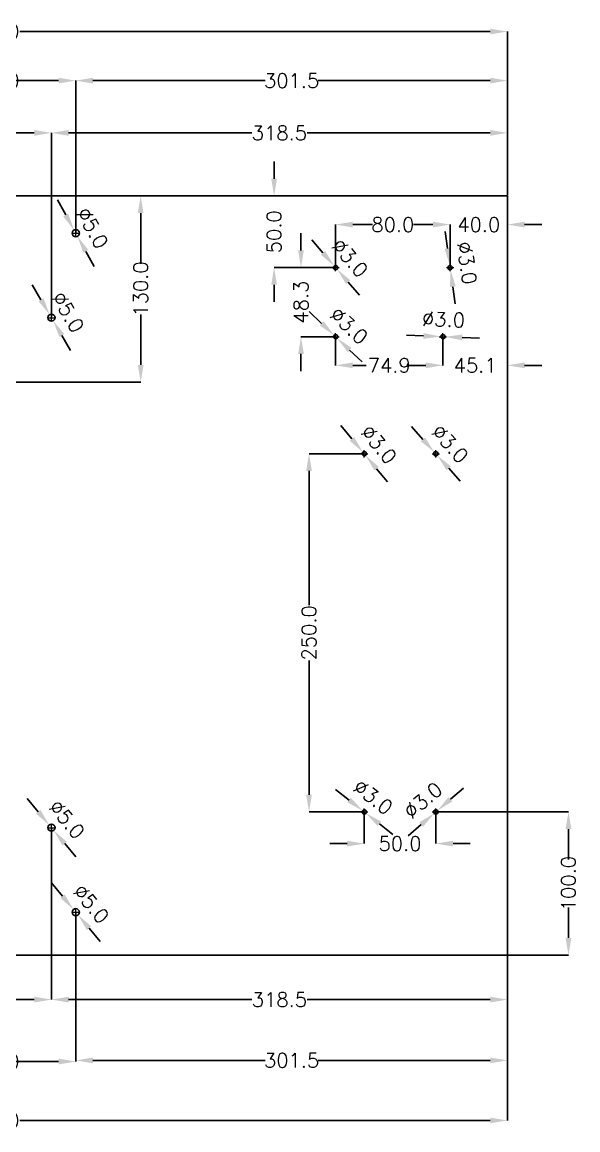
# Model space of a CAD drawing. Header units: millimetres. Extents: x -4601 to 5059, y -189 to 3749.
# Drawn here: x 3251 to 3640, y 2189 to 2962 of the extents above; entities that cross this region are included whole.
import ezdxf

# ---------------------------------------------------------------- set-up
doc = ezdxf.new("R2010")
doc.units = ezdxf.units.MM
doc.layers.get('0').update_dxf_attribs({"lineweight": 25})
doc.layers.add('DIMENSION', color=150, linetype='Continuous', lineweight=9)
doc.styles.get("Standard").update_dxf_attribs({"font": 'txt.shx', "height": 10})
doc.dimstyles.get("Standard").update_dxf_attribs({"dimscale": 100, "dimtxt": 12, "dimasz": 12, "dimexe": 0, "dimexo": 0.5, "dimgap": 1, "dimtad": 0, "dimtoh": 1, "dimdec": 1, "dimzin": 0, "dimdsep": 46, "dimtxsty": 'Standard', "dimcen": 2.5, "dimadec": 0, "dimazin": 0, "dimtfac": 1, "dimtdec": 4, "dimtofl": 0, "dimtmove": 0, "dimatfit": 3, "dimfxl": 1, "dimtolj": 1, "dimtzin": 0, "dimarcsym": 0})

# ---------------------------------------------------------------- blocks, each defined once
blk = doc.blocks.new('*D28')
at = {"layer": 'Defpoints', "color": 0}
for p in [(2870.32, 2955.25), (2870.32, 2840.51), (3590.32, 2840.51)]:
    blk.add_point(p, dxfattribs=at)
at = {"layer": 'DIMENSION', "color": 0, "lineweight": -2}
for p, q in [((2870.32, 2841.01), (2870.32, 2955.25)), ((2882.32, 2955.25), (3210.99, 2955.25)), ((3578.32, 2955.25), (3249.65, 2955.25)), ((3590.32, 2841.01), (3590.32, 2955.25))]:
    blk.add_line(p, q, dxfattribs=at)
at = {"layer": 'DIMENSION', "color": 0}
for points in [[(2882.32, 2957.25), (2882.32, 2953.25), (2870.32, 2955.25)], [(3578.32, 2953.25), (3578.32, 2957.25), (3590.32, 2955.25)]]:
    blk.add_solid(points, dxfattribs=at)
at = {"layer": 'DIMENSION', "color": 0, "insert": (3230.32, 2955.25), "char_height": 10, "attachment_point": 5}
blk.add_mtext('\\A1;720.0', dxfattribs=at)
blk = doc.blocks.new('*D30')
at = {"layer": 'Defpoints', "color": 0}
for p in [(3288.82, 2921.01), (3590.32, 2841.01), (3288.82, 2814.51)]:
    blk.add_point(p, dxfattribs=at)
at = {"layer": 'DIMENSION', "color": 0, "lineweight": -2}
for p, q in [((3288.82, 2815.01), (3288.82, 2921.01)), ((3300.82, 2921.01), (3421.07, 2921.01)), ((3578.32, 2921.01), (3458.07, 2921.01)), ((3590.32, 2841.51), (3590.32, 2921.01))]:
    blk.add_line(p, q, dxfattribs=at)
at = {"layer": 'DIMENSION', "color": 0}
for points in [[(3300.82, 2923.01), (3300.82, 2919.01), (3288.82, 2921.01)], [(3578.32, 2919.01), (3578.32, 2923.01), (3590.32, 2921.01)]]:
    blk.add_solid(points, dxfattribs=at)
at = {"layer": 'DIMENSION', "color": 0, "insert": (3439.57, 2921.01), "char_height": 10, "attachment_point": 5}
blk.add_mtext('\\A1;301.5', dxfattribs=at)
blk = doc.blocks.new('*D32')
at = {"layer": 'Defpoints', "color": 0}
for p in [(3171.82, 2921.01), (3171.82, 2814.51), (3288.82, 2814.51)]:
    blk.add_point(p, dxfattribs=at)
at = {"layer": 'DIMENSION', "color": 0, "lineweight": -2}
for p, q in [((3171.82, 2815.01), (3171.82, 2921.01)), ((3183.82, 2921.01), (3213.49, 2921.01)), ((3276.82, 2921.01), (3247.15, 2921.01)), ((3288.82, 2815.01), (3288.82, 2921.01))]:
    blk.add_line(p, q, dxfattribs=at)
at = {"layer": 'DIMENSION', "color": 0}
for points in [[(3183.82, 2923.01), (3183.82, 2919.01), (3171.82, 2921.01)], [(3276.82, 2919.01), (3276.82, 2923.01), (3288.82, 2921.01)]]:
    blk.add_solid(points, dxfattribs=at)
at = {"layer": 'DIMENSION', "color": 0, "insert": (3230.32, 2921.01), "char_height": 10, "attachment_point": 5}
blk.add_mtext('\\A1;117.0', dxfattribs=at)
blk = doc.blocks.new('*D36')
at = {"layer": 'Defpoints', "color": 0}
for p in [(3271.82, 2884.51), (3188.82, 2755.51), (3271.82, 2755.51)]:
    blk.add_point(p, dxfattribs=at)
at = {"layer": 'DIMENSION', "color": 0, "lineweight": -2}
for p, q in [((3188.82, 2756.01), (3188.82, 2884.51)), ((3200.82, 2884.51), (3215.15, 2884.51)), ((3259.82, 2884.51), (3245.49, 2884.51)), ((3271.82, 2756.01), (3271.82, 2884.51))]:
    blk.add_line(p, q, dxfattribs=at)
at = {"layer": 'DIMENSION', "color": 0}
for points in [[(3200.82, 2886.51), (3200.82, 2882.51), (3188.82, 2884.51)], [(3259.82, 2882.51), (3259.82, 2886.51), (3271.82, 2884.51)]]:
    blk.add_solid(points, dxfattribs=at)
at = {"layer": 'DIMENSION', "color": 0, "insert": (3230.32, 2884.51), "char_height": 10, "attachment_point": 5}
blk.add_mtext('\\A1;83.0', dxfattribs=at)
blk = doc.blocks.new('*D37')
at = {"layer": 'Defpoints', "color": 0}
for p in [(3590.32, 2884.51), (3590.32, 2840.51), (3271.82, 2755.51)]:
    blk.add_point(p, dxfattribs=at)
at = {"layer": 'DIMENSION', "color": 0, "lineweight": -2}
for p, q in [((3271.82, 2756.01), (3271.82, 2884.51)), ((3283.82, 2884.51), (3411.74, 2884.51)), ((3578.32, 2884.51), (3450.4, 2884.51)), ((3590.32, 2841.01), (3590.32, 2884.51))]:
    blk.add_line(p, q, dxfattribs=at)
at = {"layer": 'DIMENSION', "color": 0}
for points in [[(3283.82, 2886.51), (3283.82, 2882.51), (3271.82, 2884.51)], [(3578.32, 2882.51), (3578.32, 2886.51), (3590.32, 2884.51)]]:
    blk.add_solid(points, dxfattribs=at)
at = {"layer": 'DIMENSION', "color": 0, "insert": (3431.07, 2884.51), "char_height": 10, "attachment_point": 5}
blk.add_mtext('\\A1;318.5', dxfattribs=at)
blk = doc.blocks.new('*D39')
at = {"layer": 'Defpoints', "color": 0}
for p in [(2870.32, 2310.51), (3590.32, 2310.51), (3590.32, 2195.15)]:
    blk.add_point(p, dxfattribs=at)
at = {"layer": 'DIMENSION', "color": 0, "lineweight": -2}
for p, q in [((2870.32, 2310.01), (2870.32, 2195.15)), ((3590.32, 2310.01), (3590.32, 2195.15)), ((2882.32, 2195.15), (3210.99, 2195.15)), ((3578.32, 2195.15), (3249.65, 2195.15))]:
    blk.add_line(p, q, dxfattribs=at)
at = {"layer": 'DIMENSION', "color": 0}
for points in [[(2882.32, 2197.15), (2882.32, 2193.15), (2870.32, 2195.15)], [(3578.32, 2193.15), (3578.32, 2197.15), (3590.32, 2195.15)]]:
    blk.add_solid(points, dxfattribs=at)
at = {"layer": 'DIMENSION', "color": 0, "insert": (3230.32, 2195.15), "char_height": 10, "attachment_point": 5}
blk.add_mtext('\\A1;720.0', dxfattribs=at)
blk = doc.blocks.new('*D41')
at = {"layer": 'Defpoints', "color": 0}
for p in [(3171.82, 2340.51), (3288.82, 2340.51), (3288.82, 2236.27)]:
    blk.add_point(p, dxfattribs=at)
at = {"layer": 'DIMENSION', "color": 0, "lineweight": -2}
for p, q in [((3171.82, 2340.01), (3171.82, 2236.27)), ((3288.82, 2340.01), (3288.82, 2236.27)), ((3183.82, 2236.27), (3213.49, 2236.27)), ((3276.82, 2236.27), (3247.15, 2236.27))]:
    blk.add_line(p, q, dxfattribs=at)
at = {"layer": 'DIMENSION', "color": 0}
for points in [[(3183.82, 2238.27), (3183.82, 2234.27), (3171.82, 2236.27)], [(3276.82, 2234.27), (3276.82, 2238.27), (3288.82, 2236.27)]]:
    blk.add_solid(points, dxfattribs=at)
at = {"layer": 'DIMENSION', "color": 0, "insert": (3230.32, 2236.27), "char_height": 10, "attachment_point": 5}
blk.add_mtext('\\A1;117.0', dxfattribs=at)
blk = doc.blocks.new('*D42')
at = {"layer": 'Defpoints', "color": 0}
for p in [(3288.82, 2340.51), (3590.32, 2317.06), (3590.32, 2237.06)]:
    blk.add_point(p, dxfattribs=at)
at = {"layer": 'DIMENSION', "color": 0, "lineweight": -2}
for p, q in [((3288.82, 2340.01), (3288.82, 2237.06)), ((3590.32, 2316.56), (3590.32, 2237.06)), ((3300.82, 2237.06), (3421.07, 2237.06)), ((3578.32, 2237.06), (3458.07, 2237.06))]:
    blk.add_line(p, q, dxfattribs=at)
at = {"layer": 'DIMENSION', "color": 0}
for points in [[(3300.82, 2239.06), (3300.82, 2235.06), (3288.82, 2237.06)], [(3578.32, 2235.06), (3578.32, 2239.06), (3590.32, 2237.06)]]:
    blk.add_solid(points, dxfattribs=at)
at = {"layer": 'DIMENSION', "color": 0, "insert": (3439.57, 2237.06), "char_height": 10, "attachment_point": 5}
blk.add_mtext('\\A1;301.5', dxfattribs=at)
blk = doc.blocks.new('*D44')
at = {"layer": 'Defpoints', "color": 0}
for p in [(3188.82, 2399.51), (3271.82, 2399.51), (3271.82, 2279.51)]:
    blk.add_point(p, dxfattribs=at)
at = {"layer": 'DIMENSION', "color": 0, "lineweight": -2}
for p, q in [((3188.82, 2399.01), (3188.82, 2279.51)), ((3271.82, 2399.01), (3271.82, 2279.51)), ((3200.82, 2279.51), (3215.15, 2279.51)), ((3259.82, 2279.51), (3245.49, 2279.51))]:
    blk.add_line(p, q, dxfattribs=at)
at = {"layer": 'DIMENSION', "color": 0}
for points in [[(3200.82, 2281.51), (3200.82, 2277.51), (3188.82, 2279.51)], [(3259.82, 2277.51), (3259.82, 2281.51), (3271.82, 2279.51)]]:
    blk.add_solid(points, dxfattribs=at)
at = {"layer": 'DIMENSION', "color": 0, "insert": (3230.32, 2279.51), "char_height": 10, "attachment_point": 5}
blk.add_mtext('\\A1;83.0', dxfattribs=at)
blk = doc.blocks.new('*D45')
at = {"layer": 'Defpoints', "color": 0}
for p in [(3271.82, 2399.51), (3590.32, 2310.51), (3590.32, 2279.51)]:
    blk.add_point(p, dxfattribs=at)
at = {"layer": 'DIMENSION', "color": 0, "lineweight": -2}
for p, q in [((3271.82, 2399.01), (3271.82, 2279.51)), ((3590.32, 2310.01), (3590.32, 2279.51)), ((3283.82, 2279.51), (3411.74, 2279.51)), ((3578.32, 2279.51), (3450.4, 2279.51))]:
    blk.add_line(p, q, dxfattribs=at)
at = {"layer": 'DIMENSION', "color": 0}
for points in [[(3283.82, 2281.51), (3283.82, 2277.51), (3271.82, 2279.51)], [(3578.32, 2277.51), (3578.32, 2281.51), (3590.32, 2279.51)]]:
    blk.add_solid(points, dxfattribs=at)
at = {"layer": 'DIMENSION', "color": 0, "insert": (3431.07, 2279.51), "char_height": 10, "attachment_point": 5}
blk.add_mtext('\\A1;318.5', dxfattribs=at)
blk = doc.blocks.new('*D57')
at = {"layer": 'Defpoints', "color": 0}
for p in [(3270.56, 2757.67), (3273.08, 2753.35)]:
    blk.add_point(p, dxfattribs=at)
at = {"layer": 'DIMENSION', "color": 0, "lineweight": -2}
for p, q in [((3264.52, 2768.04), (3258.48, 2778.41)), ((3279.12, 2742.98), (3285.16, 2732.61))]:
    blk.add_line(p, q, dxfattribs=at)
at = {"layer": 'DIMENSION', "color": 0}
for p, q in [((3269.32, 2755.51), (3274.32, 2755.51)), ((3271.82, 2753.01), (3271.82, 2758.01))]:
    blk.add_line(p, q, dxfattribs=at)
for points in [[(3262.79, 2767.03), (3266.25, 2769.05), (3270.56, 2757.67)], [(3280.85, 2743.99), (3277.39, 2741.98), (3273.08, 2753.35)]]:
    blk.add_solid(points, dxfattribs=at)
at = {"layer": 'DIMENSION', "color": 0, "insert": (3283.45, 2759.39), "char_height": 10, "attachment_point": 5, "rotation": 300.22146}
blk.add_mtext('\\A1;{\\Q0;%%c}5.0', dxfattribs=at)
blk = doc.blocks.new('*D58')
at = {"layer": 'Defpoints', "color": 0}
for p in [(3287.61, 2816.7), (3290.03, 2812.32)]:
    blk.add_point(p, dxfattribs=at)
at = {"layer": 'DIMENSION', "color": 0, "lineweight": -2}
for p, q in [((3281.8, 2827.2), (3275.99, 2837.7)), ((3295.84, 2801.82), (3301.65, 2791.33))]:
    blk.add_line(p, q, dxfattribs=at)
at = {"layer": 'DIMENSION', "color": 0}
for p, q in [((3288.82, 2812.01), (3288.82, 2817.01)), ((3286.32, 2814.51), (3291.32, 2814.51))]:
    blk.add_line(p, q, dxfattribs=at)
for points in [[(3280.05, 2826.23), (3283.55, 2828.17), (3287.61, 2816.7)], [(3297.59, 2802.79), (3294.09, 2800.86), (3290.03, 2812.32)]]:
    blk.add_solid(points, dxfattribs=at)
at = {"layer": 'DIMENSION', "color": 0, "insert": (3300.53, 2818.13), "char_height": 10, "attachment_point": 5, "rotation": 298.96251}
blk.add_mtext('\\A1;{\\Q0;%%c}5.0', dxfattribs=at)
blk = doc.blocks.new('*D60')
at = {"layer": 'Defpoints', "color": 0}
for p in [(3270.22, 2401.43), (3273.42, 2397.59)]:
    blk.add_point(p, dxfattribs=at)
at = {"layer": 'DIMENSION', "color": 0, "lineweight": -2}
for p, q in [((3262.55, 2410.66), (3254.88, 2419.89)), ((3281.09, 2388.36), (3288.76, 2379.13))]:
    blk.add_line(p, q, dxfattribs=at)
at = {"layer": 'DIMENSION', "color": 0}
for p, q in [((3269.32, 2399.51), (3274.32, 2399.51)), ((3271.82, 2397.01), (3271.82, 2402.01))]:
    blk.add_line(p, q, dxfattribs=at)
for points in [[(3261.01, 2409.38), (3264.09, 2411.94), (3270.22, 2401.43)], [(3282.63, 2389.64), (3279.55, 2387.08), (3273.42, 2397.59)]]:
    blk.add_solid(points, dxfattribs=at)
at = {"layer": 'DIMENSION', "color": 0, "insert": (3282.65, 2405.26), "char_height": 10, "attachment_point": 5, "rotation": 309.73433}
blk.add_mtext('\\A1;{\\Q0;%%c}5.0', dxfattribs=at)
blk = doc.blocks.new('*D61')
at = {"layer": 'Defpoints', "color": 0}
for p in [(3287.22, 2342.43), (3290.42, 2338.59)]:
    blk.add_point(p, dxfattribs=at)
at = {"layer": 'DIMENSION', "color": 0, "lineweight": -2}
for p, q in [((3279.56, 2351.67), (3271.89, 2360.9)), ((3298.08, 2329.36), (3305.75, 2320.13))]:
    blk.add_line(p, q, dxfattribs=at)
at = {"layer": 'DIMENSION', "color": 0}
for p, q in [((3288.82, 2338.01), (3288.82, 2343.01)), ((3286.32, 2340.51), (3291.32, 2340.51))]:
    blk.add_line(p, q, dxfattribs=at)
for points in [[(3278.02, 2350.39), (3281.09, 2352.94), (3287.22, 2342.43)], [(3299.62, 2330.64), (3296.55, 2328.08), (3290.42, 2338.59)]]:
    blk.add_solid(points, dxfattribs=at)
at = {"layer": 'DIMENSION', "color": 0, "insert": (3299.65, 2346.26), "char_height": 10, "attachment_point": 5, "rotation": 309.71237}
blk.add_mtext('\\A1;{\\Q0;%%c}5.0', dxfattribs=at)
blk = doc.blocks.new('*D64')
at = {"layer": 'Defpoints', "color": 0}
for p in [(3490.32, 2660.51), (3451.75, 2410.51), (3490.32, 2410.51)]:
    blk.add_point(p, dxfattribs=at)
at = {"layer": 'DIMENSION', "color": 0, "lineweight": -2}
for p, q in [((3489.82, 2660.51), (3451.75, 2660.51)), ((3451.75, 2648.51), (3451.75, 2554.84)), ((3451.75, 2422.51), (3451.75, 2516.18)), ((3489.82, 2410.51), (3451.75, 2410.51))]:
    blk.add_line(p, q, dxfattribs=at)
at = {"layer": 'DIMENSION', "color": 0}
for points in [[(3453.75, 2648.51), (3449.75, 2648.51), (3451.75, 2660.51)], [(3449.75, 2422.51), (3453.75, 2422.51), (3451.75, 2410.51)]]:
    blk.add_solid(points, dxfattribs=at)
at = {"layer": 'DIMENSION', "color": 0, "insert": (3451.75, 2535.51), "char_height": 10, "attachment_point": 5, "rotation": 90}
blk.add_mtext('\\A1;250.0', dxfattribs=at)
blk = doc.blocks.new('*D66')
at = {"layer": 'Defpoints', "color": 0}
for p in [(3490.32, 2410.51), (3540.32, 2410.51), (3540.32, 2388.36)]:
    blk.add_point(p, dxfattribs=at)
at = {"layer": 'DIMENSION', "color": 0, "lineweight": -2}
for p, q in [((3490.32, 2410.01), (3490.32, 2388.36)), ((3540.32, 2410.01), (3540.32, 2388.36)), ((3478.32, 2388.36), (3466.32, 2388.36)), ((3552.32, 2388.36), (3564.32, 2388.36))]:
    blk.add_line(p, q, dxfattribs=at)
at = {"layer": 'DIMENSION', "color": 0}
for points in [[(3478.32, 2386.36), (3478.32, 2390.36), (3490.32, 2388.36)], [(3552.32, 2390.36), (3552.32, 2386.36), (3540.32, 2388.36)]]:
    blk.add_solid(points, dxfattribs=at)
at = {"layer": 'DIMENSION', "color": 0, "insert": (3515.32, 2388.36), "char_height": 10, "attachment_point": 5}
blk.add_mtext('\\A1;50.0', dxfattribs=at)
blk = doc.blocks.new('*D68')
at = {"layer": 'Defpoints', "color": 0}
for p in [(3489.14, 2411.44), (3491.5, 2409.59)]:
    blk.add_point(p, dxfattribs=at)
at = {"layer": 'DIMENSION', "color": 0, "lineweight": -2}
for p, q in [((3479.69, 2418.83), (3470.24, 2426.23)), ((3500.95, 2402.19), (3510.4, 2394.8))]:
    blk.add_line(p, q, dxfattribs=at)
at = {"layer": 'DIMENSION', "color": 0}
for p, q in [((3490.32, 2408.01), (3490.32, 2413.01)), ((3487.82, 2410.51), (3492.82, 2410.51))]:
    blk.add_line(p, q, dxfattribs=at)
for points in [[(3478.46, 2417.26), (3480.92, 2420.41), (3489.14, 2411.44)], [(3502.18, 2403.77), (3499.72, 2400.62), (3491.5, 2409.59)]]:
    blk.add_solid(points, dxfattribs=at)
at = {"layer": 'DIMENSION', "color": 0, "insert": (3496.53, 2420.89), "char_height": 10, "attachment_point": 5, "rotation": 321.95541}
blk.add_mtext('\\A1;{\\Q0;%%c}3.0', dxfattribs=at)
blk = doc.blocks.new('*D69')
at = {"layer": 'Defpoints', "color": 0}
for p in [(3539.19, 2409.53), (3541.46, 2411.49)]:
    blk.add_point(p, dxfattribs=at)
at = {"layer": 'DIMENSION', "color": 0, "lineweight": -2}
for p, q in [((3550.54, 2419.33), (3559.62, 2427.18)), ((3530.1, 2401.69), (3521.02, 2393.85))]:
    blk.add_line(p, q, dxfattribs=at)
at = {"layer": 'DIMENSION', "color": 0}
for p, q in [((3540.32, 2408.01), (3540.32, 2413.01)), ((3537.82, 2410.51), (3542.82, 2410.51))]:
    blk.add_line(p, q, dxfattribs=at)
for points in [[(3549.23, 2420.85), (3551.85, 2417.82), (3541.46, 2411.49)], [(3531.41, 2400.17), (3528.8, 2403.2), (3539.19, 2409.53)]]:
    blk.add_solid(points, dxfattribs=at)
at = {"layer": 'DIMENSION', "color": 0, "insert": (3531.34, 2418.61), "char_height": 10, "attachment_point": 5, "rotation": 40.80994}
blk.add_mtext('\\A1;{\\Q0;%%c}3.0', dxfattribs=at)
blk = doc.blocks.new('*D71')
at = {"layer": 'Defpoints', "color": 0}
for p in [(3489.36, 2661.67), (3491.28, 2659.36)]:
    blk.add_point(p, dxfattribs=at)
at = {"layer": 'DIMENSION', "color": 0, "lineweight": -2}
for p, q in [((3481.72, 2670.92), (3474.07, 2680.17)), ((3498.92, 2650.11), (3506.57, 2640.86))]:
    blk.add_line(p, q, dxfattribs=at)
at = {"layer": 'DIMENSION', "color": 0}
for p, q in [((3487.82, 2660.51), (3492.82, 2660.51)), ((3490.32, 2658.01), (3490.32, 2663.01))]:
    blk.add_line(p, q, dxfattribs=at)
for points in [[(3480.18, 2669.64), (3483.26, 2672.19), (3489.36, 2661.67)], [(3500.46, 2651.38), (3497.38, 2648.83), (3491.28, 2659.36)]]:
    blk.add_solid(points, dxfattribs=at)
at = {"layer": 'DIMENSION', "color": 0, "insert": (3500.52, 2667), "char_height": 10, "attachment_point": 5, "rotation": 309.5802}
blk.add_mtext('\\A1;{\\Q0;%%c}3.0', dxfattribs=at)
blk = doc.blocks.new('*D73')
at = {"layer": 'Defpoints', "color": 0}
for p in [(3590.32, 2840.51), (3550.32, 2820.51), (3550.32, 2790.51)]:
    blk.add_point(p, dxfattribs=at)
at = {"layer": 'DIMENSION', "color": 0, "lineweight": -2}
for p, q in [((3590.32, 2840.01), (3590.32, 2820.51)), ((3538.32, 2820.51), (3526.32, 2820.51)), ((3550.32, 2791.01), (3550.32, 2820.51)), ((3602.32, 2820.51), (3614.32, 2820.51))]:
    blk.add_line(p, q, dxfattribs=at)
at = {"layer": 'DIMENSION', "color": 0}
for points in [[(3538.32, 2818.51), (3538.32, 2822.51), (3550.32, 2820.51)], [(3602.32, 2822.51), (3602.32, 2818.51), (3590.32, 2820.51)]]:
    blk.add_solid(points, dxfattribs=at)
at = {"layer": 'DIMENSION', "color": 0, "insert": (3570.32, 2820.51), "char_height": 10, "attachment_point": 5}
blk.add_mtext('\\A1;40.0', dxfattribs=at)
blk = doc.blocks.new('*D74')
at = {"layer": 'Defpoints', "color": 0}
for p in [(3470.32, 2820.51), (3470.32, 2790.51), (3550.32, 2790.51)]:
    blk.add_point(p, dxfattribs=at)
at = {"layer": 'DIMENSION', "color": 0, "lineweight": -2}
for p, q in [((3470.32, 2791.01), (3470.32, 2820.51)), ((3482.32, 2820.51), (3495.99, 2820.51)), ((3538.32, 2820.51), (3524.65, 2820.51)), ((3550.32, 2791.01), (3550.32, 2820.51))]:
    blk.add_line(p, q, dxfattribs=at)
at = {"layer": 'DIMENSION', "color": 0}
for points in [[(3482.32, 2822.51), (3482.32, 2818.51), (3470.32, 2820.51)], [(3538.32, 2818.51), (3538.32, 2822.51), (3550.32, 2820.51)]]:
    blk.add_solid(points, dxfattribs=at)
at = {"layer": 'DIMENSION', "color": 0, "insert": (3510.32, 2820.51), "char_height": 10, "attachment_point": 5}
blk.add_mtext('\\A1;80.0', dxfattribs=at)
blk = doc.blocks.new('*D75')
at = {"layer": 'Defpoints', "color": 0}
for p in [(3590.32, 2840.51), (3545.24, 2742.25), (3545.24, 2722.25)]:
    blk.add_point(p, dxfattribs=at)
at = {"layer": 'DIMENSION', "color": 0, "lineweight": -2}
for p, q in [((3590.32, 2840.01), (3590.32, 2722.25)), ((3545.24, 2741.75), (3545.24, 2722.25)), ((3533.24, 2722.25), (3521.24, 2722.25)), ((3602.32, 2722.25), (3614.32, 2722.25))]:
    blk.add_line(p, q, dxfattribs=at)
at = {"layer": 'DIMENSION', "color": 0}
for points in [[(3533.24, 2720.25), (3533.24, 2724.25), (3545.24, 2722.25)], [(3602.32, 2724.25), (3602.32, 2720.25), (3590.32, 2722.25)]]:
    blk.add_solid(points, dxfattribs=at)
at = {"layer": 'DIMENSION', "color": 0, "insert": (3567.78, 2722.25), "char_height": 10, "attachment_point": 5}
blk.add_mtext('\\A1;45.1', dxfattribs=at)
blk = doc.blocks.new('*D76')
at = {"layer": 'Defpoints', "color": 0}
for p in [(3470.32, 2742.25), (3545.24, 2742.25), (3470.32, 2722.25)]:
    blk.add_point(p, dxfattribs=at)
at = {"layer": 'DIMENSION', "color": 0, "lineweight": -2}
for p, q in [((3470.32, 2741.75), (3470.32, 2722.25)), ((3545.24, 2741.75), (3545.24, 2722.25)), ((3482.32, 2722.25), (3491.78, 2722.25)), ((3533.24, 2722.25), (3523.78, 2722.25))]:
    blk.add_line(p, q, dxfattribs=at)
at = {"layer": 'DIMENSION', "color": 0}
for points in [[(3482.32, 2724.25), (3482.32, 2720.25), (3470.32, 2722.25)], [(3533.24, 2720.25), (3533.24, 2724.25), (3545.24, 2722.25)]]:
    blk.add_solid(points, dxfattribs=at)
at = {"layer": 'DIMENSION', "color": 0, "insert": (3507.78, 2722.25), "char_height": 10, "attachment_point": 5}
blk.add_mtext('\\A1;74.9', dxfattribs=at)
blk = doc.blocks.new('*D78')
at = {"layer": 'Defpoints', "color": 0}
for p in [(3446.13, 2790.51), (3470.32, 2790.51), (3470.32, 2742.25)]:
    blk.add_point(p, dxfattribs=at)
at = {"layer": 'DIMENSION', "color": 0, "lineweight": -2}
for p, q in [((3446.13, 2802.51), (3446.13, 2814.51)), ((3469.82, 2790.51), (3446.13, 2790.51)), ((3469.82, 2742.25), (3446.13, 2742.25)), ((3446.13, 2730.25), (3446.13, 2718.25))]:
    blk.add_line(p, q, dxfattribs=at)
at = {"layer": 'DIMENSION', "color": 0}
for points in [[(3444.13, 2802.51), (3448.13, 2802.51), (3446.13, 2790.51)], [(3448.13, 2730.25), (3444.13, 2730.25), (3446.13, 2742.25)]]:
    blk.add_solid(points, dxfattribs=at)
at = {"layer": 'DIMENSION', "color": 0, "insert": (3446.13, 2766.38), "char_height": 10, "attachment_point": 5, "rotation": 90}
blk.add_mtext('\\A1;48.3', dxfattribs=at)
blk = doc.blocks.new('*D80')
at = {"layer": 'Defpoints', "color": 0}
for p in [(3590.32, 2840.51), (3427.37, 2790.51), (3470.32, 2790.51)]:
    blk.add_point(p, dxfattribs=at)
at = {"layer": 'DIMENSION', "color": 0, "lineweight": -2}
for p, q in [((3427.37, 2852.51), (3427.37, 2864.51)), ((3589.82, 2840.51), (3427.37, 2840.51)), ((3469.82, 2790.51), (3427.37, 2790.51)), ((3427.37, 2778.51), (3427.37, 2766.51))]:
    blk.add_line(p, q, dxfattribs=at)
at = {"layer": 'DIMENSION', "color": 0}
for points in [[(3425.37, 2852.51), (3429.37, 2852.51), (3427.37, 2840.51)], [(3429.37, 2778.51), (3425.37, 2778.51), (3427.37, 2790.51)]]:
    blk.add_solid(points, dxfattribs=at)
at = {"layer": 'DIMENSION', "color": 0, "insert": (3427.37, 2815.51), "char_height": 10, "attachment_point": 5, "rotation": 90}
blk.add_mtext('\\A1;50.0', dxfattribs=at)
blk = doc.blocks.new('*D82')
at = {"layer": 'Defpoints', "color": 0}
for p in [(3469.34, 2791.65), (3471.3, 2789.37)]:
    blk.add_point(p, dxfattribs=at)
at = {"layer": 'DIMENSION', "color": 0, "lineweight": -2}
for p, q in [((3461.51, 2800.74), (3453.68, 2809.84)), ((3479.13, 2780.28), (3486.96, 2771.19))]:
    blk.add_line(p, q, dxfattribs=at)
at = {"layer": 'DIMENSION', "color": 0}
for p, q in [((3470.32, 2788.01), (3470.32, 2793.01)), ((3467.82, 2790.51), (3472.82, 2790.51))]:
    blk.add_line(p, q, dxfattribs=at)
for points in [[(3460, 2799.44), (3463.03, 2802.05), (3469.34, 2791.65)], [(3480.64, 2781.59), (3477.61, 2778.98), (3471.3, 2789.37)]]:
    blk.add_solid(points, dxfattribs=at)
at = {"layer": 'DIMENSION', "color": 0, "insert": (3480.39, 2797.2), "char_height": 10, "attachment_point": 5, "rotation": 310.72504}
blk.add_mtext('\\A1;{\\Q0;%%c}3.0', dxfattribs=at)
blk = doc.blocks.new('*D83')
at = {"layer": 'Defpoints', "color": 0}
for p in [(3550.11, 2792), (3550.53, 2789.03)]:
    blk.add_point(p, dxfattribs=at)
at = {"layer": 'DIMENSION', "color": 0, "lineweight": -2}
for p, q in [((3548.43, 2803.88), (3546.74, 2815.76)), ((3552.22, 2777.15), (3553.9, 2765.26))]:
    blk.add_line(p, q, dxfattribs=at)
at = {"layer": 'DIMENSION', "color": 0}
for p, q in [((3550.32, 2788.01), (3550.32, 2793.01)), ((3547.82, 2790.51), (3552.82, 2790.51))]:
    blk.add_line(p, q, dxfattribs=at)
for points in [[(3546.45, 2803.6), (3550.41, 2804.16), (3550.11, 2792)], [(3554.2, 2777.43), (3550.23, 2776.86), (3550.53, 2789.03)]]:
    blk.add_solid(points, dxfattribs=at)
at = {"layer": 'DIMENSION', "color": 0, "insert": (3561.99, 2793.68), "char_height": 10, "attachment_point": 5, "rotation": 278.06807}
blk.add_mtext('\\A1;{\\Q0;%%c}3.0', dxfattribs=at)
blk = doc.blocks.new('*D84')
at = {"layer": 'Defpoints', "color": 0}
for p in [(3543.74, 2742.31), (3546.74, 2742.19)]:
    blk.add_point(p, dxfattribs=at)
at = {"layer": 'DIMENSION', "color": 0, "lineweight": -2}
for p, q in [((3531.75, 2742.77), (3519.76, 2743.23)), ((3558.73, 2741.73), (3570.72, 2741.27))]:
    blk.add_line(p, q, dxfattribs=at)
at = {"layer": 'DIMENSION', "color": 0}
for p, q in [((3542.74, 2742.25), (3547.74, 2742.25)), ((3545.24, 2739.75), (3545.24, 2744.75))]:
    blk.add_line(p, q, dxfattribs=at)
for points in [[(3531.67, 2740.77), (3531.83, 2744.77), (3543.74, 2742.31)], [(3558.81, 2743.73), (3558.65, 2739.73), (3546.74, 2742.19)]]:
    blk.add_solid(points, dxfattribs=at)
at = {"layer": 'DIMENSION', "color": 0, "insert": (3545.7, 2754.24), "char_height": 10, "attachment_point": 5, "rotation": 357.79517}
blk.add_mtext('\\A1;{\\Q0;%%c}3.0', dxfattribs=at)
blk = doc.blocks.new('*D85')
at = {"layer": 'Defpoints', "color": 0}
for p in [(3469.23, 2743.29), (3471.41, 2741.22)]:
    blk.add_point(p, dxfattribs=at)
at = {"layer": 'DIMENSION', "color": 0, "lineweight": -2}
for p, q in [((3460.55, 2751.56), (3451.86, 2759.84)), ((3480.1, 2732.94), (3488.78, 2724.66))]:
    blk.add_line(p, q, dxfattribs=at)
at = {"layer": 'DIMENSION', "color": 0}
for p, q in [((3467.82, 2742.25), (3472.82, 2742.25)), ((3470.32, 2739.75), (3470.32, 2744.75))]:
    blk.add_line(p, q, dxfattribs=at)
for points in [[(3459.17, 2750.11), (3461.93, 2753.01), (3469.23, 2743.29)], [(3481.47, 2734.39), (3478.72, 2731.49), (3471.41, 2741.22)]]:
    blk.add_solid(points, dxfattribs=at)
at = {"layer": 'DIMENSION', "color": 0, "insert": (3479.68, 2749.91), "char_height": 10, "attachment_point": 5, "rotation": 316.39096}
blk.add_mtext('\\A1;{\\Q0;%%c}3.0', dxfattribs=at)
blk = doc.blocks.new('*D87')
at = {"layer": 'Defpoints', "color": 0}
for p in [(3540.32, 2410.51), (3632.97, 2410.51), (3590.32, 2310.51)]:
    blk.add_point(p, dxfattribs=at)
at = {"layer": 'DIMENSION', "color": 0, "lineweight": -2}
for p, q in [((3540.82, 2410.51), (3632.97, 2410.51)), ((3632.97, 2398.51), (3632.97, 2377.34)), ((3632.97, 2322.51), (3632.97, 2343.68)), ((3590.82, 2310.51), (3632.97, 2310.51))]:
    blk.add_line(p, q, dxfattribs=at)
at = {"layer": 'DIMENSION', "color": 0}
for points in [[(3634.97, 2398.51), (3630.97, 2398.51), (3632.97, 2410.51)], [(3630.97, 2322.51), (3634.97, 2322.51), (3632.97, 2310.51)]]:
    blk.add_solid(points, dxfattribs=at)
at = {"layer": 'DIMENSION', "color": 0, "insert": (3632.97, 2360.51), "char_height": 10, "attachment_point": 5, "rotation": 90}
blk.add_mtext('\\A1;100.0', dxfattribs=at)
blk = doc.blocks.new('*D89')
at = {"layer": 'Defpoints', "color": 0}
for p in [(3539.32, 2661.63), (3541.32, 2659.39)]:
    blk.add_point(p, dxfattribs=at)
at = {"layer": 'DIMENSION', "color": 0, "lineweight": -2}
for p, q in [((3531.32, 2670.57), (3523.32, 2679.52)), ((3549.32, 2650.45), (3557.32, 2641.51))]:
    blk.add_line(p, q, dxfattribs=at)
at = {"layer": 'DIMENSION', "color": 0}
for p, q in [((3537.82, 2660.51), (3542.82, 2660.51)), ((3540.32, 2658.01), (3540.32, 2663.01))]:
    blk.add_line(p, q, dxfattribs=at)
for points in [[(3529.83, 2669.24), (3532.81, 2671.91), (3539.32, 2661.63)], [(3550.81, 2651.78), (3547.83, 2649.12), (3541.32, 2659.39)]]:
    blk.add_solid(points, dxfattribs=at)
at = {"layer": 'DIMENSION', "color": 0, "insert": (3550.26, 2667.39), "char_height": 10, "attachment_point": 5, "rotation": 311.81549}
blk.add_mtext('\\A1;{\\Q0;%%c}3.0', dxfattribs=at)
blk = doc.blocks.new('*D304')
at = {"layer": 'Defpoints', "color": 0}
for p in [(2870.32, 2840.51), (3230.32, 2710.51), (3334.16, 2710.51)]:
    blk.add_point(p, dxfattribs=at)
at = {"layer": 'DIMENSION', "color": 0, "lineweight": -2}
for p, q in [((2870.82, 2840.51), (3334.16, 2840.51)), ((3334.16, 2828.51), (3334.16, 2793.18)), ((3334.16, 2722.51), (3334.16, 2757.84)), ((3230.82, 2710.51), (3334.16, 2710.51))]:
    blk.add_line(p, q, dxfattribs=at)
at = {"layer": 'DIMENSION', "color": 0}
for points in [[(3336.16, 2828.51), (3332.16, 2828.51), (3334.16, 2840.51)], [(3332.16, 2722.51), (3336.16, 2722.51), (3334.16, 2710.51)]]:
    blk.add_solid(points, dxfattribs=at)
at = {"layer": 'DIMENSION', "color": 0, "insert": (3334.16, 2775.51), "char_height": 10, "attachment_point": 5, "rotation": 90}
blk.add_mtext('\\A1;130.0', dxfattribs=at)

msp = doc.modelspace()

# ---------------------------------------------------------------- linework, layer by layer
for p, q in [((3590.32, 2840.51), (2870.32, 2840.51)), ((3590.32, 2310.51), (3590.32, 2840.51)), ((2870.32, 2310.51), (3590.32, 2310.51))]:
    msp.add_line(p, q)
for centre, radius in [((3288.82, 2814.51), 2.5), ((3470.32, 2790.51), 1.5), ((3550.32, 2790.51), 1.5), ((3271.82, 2755.51), 2.5), ((3470.32, 2742.25), 1.5), ((3545.24, 2742.25), 1.5), ((3490.32, 2660.51), 1.5), ((3540.32, 2660.51), 1.5), ((3490.32, 2410.51), 1.5), ((3540.32, 2410.51), 1.5), ((3271.82, 2399.51), 2.5), ((3288.82, 2340.51), 2.5)]:
    msp.add_circle(centre, radius)

# ---------------------------------------------------------------- dimensions: what is measured, and where the dimension line sits
at = {"layer": 'DIMENSION'}
dim = msp.add_linear_dim(base=(2870.32, 2955.25), p1=(3590.32, 2840.51), p2=(2870.32, 2840.51), dimstyle='Standard', override={"dimscale": 1, "dimlfac": 1, "dimtxsty": 'Standard', "dimsah": 1, "dimtolj": 1}, dxfattribs=at)
dim.commit()
dim.dimension.update_dxf_attribs({"geometry": '*D28', "text_midpoint": (3230.32, 2955.25), "dimtype": 160})
for base, p1, p2, picture, middle in [((3171.82, 2921.01), (3288.82, 2814.51), (3171.82, 2814.51), '*D32', (3230.32, 2921.01)), ((3288.82, 2921.01), (3590.32, 2841.01), (3288.82, 2814.51), '*D30', (3439.57, 2921.01)), ((3271.82, 2884.51), (3188.82, 2755.51), (3271.82, 2755.51), '*D36', (3230.32, 2884.51)), ((3590.32, 2884.51), (3271.82, 2755.51), (3590.32, 2840.51), '*D37', (3431.07, 2884.51)), ((3545.24, 2722.25), (3590.32, 2840.51), (3545.24, 2742.25), '*D75', (3567.78, 2722.25)), ((3550.32, 2820.51), (3590.32, 2840.51), (3550.32, 2790.51), '*D73', (3570.32, 2820.51)), ((3470.32, 2820.51), (3550.32, 2790.51), (3470.32, 2790.51), '*D74', (3510.32, 2820.51)), ((3470.32, 2722.25), (3545.24, 2742.25), (3470.32, 2742.25), '*D76', (3507.78, 2722.25)), ((3540.32, 2388.36), (3490.32, 2410.51), (3540.32, 2410.51), '*D66', (3515.32, 2388.36)), ((3271.82, 2279.51), (3188.82, 2399.51), (3271.82, 2399.51), '*D44', (3230.32, 2279.51)), ((3590.32, 2279.51), (3271.82, 2399.51), (3590.32, 2310.51), '*D45', (3431.07, 2279.51)), ((3288.82, 2236.27), (3171.82, 2340.51), (3288.82, 2340.51), '*D41', (3230.32, 2236.27)), ((3590.32, 2237.06), (3288.82, 2340.51), (3590.32, 2317.06), '*D42', (3439.57, 2237.06)), ((3590.32, 2195.15), (2870.32, 2310.51), (3590.32, 2310.51), '*D39', (3230.32, 2195.15))]:
    dim = msp.add_linear_dim(base=base, p1=p1, p2=p2, dimstyle='Standard', override={"dimscale": 1, "dimlfac": 1, "dimtxsty": 'Standard', "dimsah": 1, "dimtolj": 1}, dxfattribs=at)
    dim.commit()
    dim.dimension.update_dxf_attribs({"geometry": picture, "text_midpoint": middle})
for base, p1, p2, picture, middle in [((3427.37, 2790.51), (3590.32, 2840.51), (3470.32, 2790.51), '*D80', (3427.37, 2815.51)), ((3334.16, 2710.51), (2870.32, 2840.51), (3230.32, 2710.51), '*D304', (3334.16, 2775.51)), ((3446.13, 2790.51), (3470.32, 2742.25), (3470.32, 2790.51), '*D78', (3446.13, 2766.38)), ((3632.97, 2410.51), (3590.32, 2310.51), (3540.32, 2410.51), '*D87', (3632.97, 2360.51))]:
    dim = msp.add_linear_dim(base=base, p1=p1, p2=p2, angle=90, dimstyle='Standard', override={"dimscale": 1, "dimlfac": 1, "dimtxsty": 'Standard', "dimsah": 1, "dimtolj": 1}, dxfattribs=at)
    dim.commit()
    dim.dimension.update_dxf_attribs({"geometry": picture, "text_midpoint": middle})
for p1, p2, text, picture, middle in [((3287.61, 2816.7), (3290.03, 2812.32), '{\\Q0;%%c}5.0', '*D58', (3300.53, 2818.13)), ((3550.53, 2789.03), (3550.11, 2792), '{\\Q0;%%c}3.0', '*D83', (3561.99, 2793.68)), ((3469.34, 2791.65), (3471.3, 2789.37), '{\\Q0;%%c}3.0', '*D82', (3480.39, 2797.2)), ((3270.56, 2757.67), (3273.08, 2753.35), '{\\Q0;%%c}5.0', '*D57', (3283.45, 2759.39)), ((3469.23, 2743.29), (3471.41, 2741.22), '{\\Q0;%%c}3.0', '*D85', (3479.68, 2749.91)), ((3543.74, 2742.31), (3546.74, 2742.19), '{\\Q0;%%c}3.0', '*D84', (3545.7, 2754.24)), ((3489.36, 2661.67), (3491.28, 2659.36), '{\\Q0;%%c}3.0', '*D71', (3500.52, 2667)), ((3539.32, 2661.63), (3541.32, 2659.39), '{\\Q0;%%c}3.0', '*D89', (3550.26, 2667.39)), ((3491.5, 2409.59), (3489.14, 2411.44), '{\\Q0;%%c}3.0', '*D68', (3496.53, 2420.89)), ((3541.46, 2411.49), (3539.19, 2409.53), '{\\Q0;%%c}3.0', '*D69', (3531.34, 2418.61)), ((3270.22, 2401.43), (3273.42, 2397.59), '{\\Q0;%%c}5.0', '*D60', (3282.65, 2405.26)), ((3287.22, 2342.43), (3290.42, 2338.59), '{\\Q0;%%c}5.0', '*D61', (3299.65, 2346.26))]:
    dim = msp.add_diameter_dim_2p(p1=p1, p2=p2, text=text, dimstyle='Standard', override={"dimscale": 1, "dimlfac": 1, "dimtxsty": 'Standard', "dimsah": 1, "dimse1": 1, "dimse2": 1, "dimtmove": 2, "dimtolj": 1}, dxfattribs=at)
    dim.commit()
    dim.dimension.update_dxf_attribs({"geometry": picture, "text_midpoint": middle, "dimtype": 163})
dim = msp.add_linear_dim(base=(3451.75, 2410.51), p1=(3490.32, 2660.51), p2=(3490.32, 2410.51), angle=90, dimstyle='Standard', override={"dimscale": 1, "dimlfac": 1, "dimtxsty": 'Standard', "dimsah": 1, "dimtolj": 1}, dxfattribs=at)
dim.commit()
dim.dimension.update_dxf_attribs({"geometry": '*D64', "text_midpoint": (3451.75, 2535.51), "dimtype": 160})

doc.saveas('drawing.dxf')
